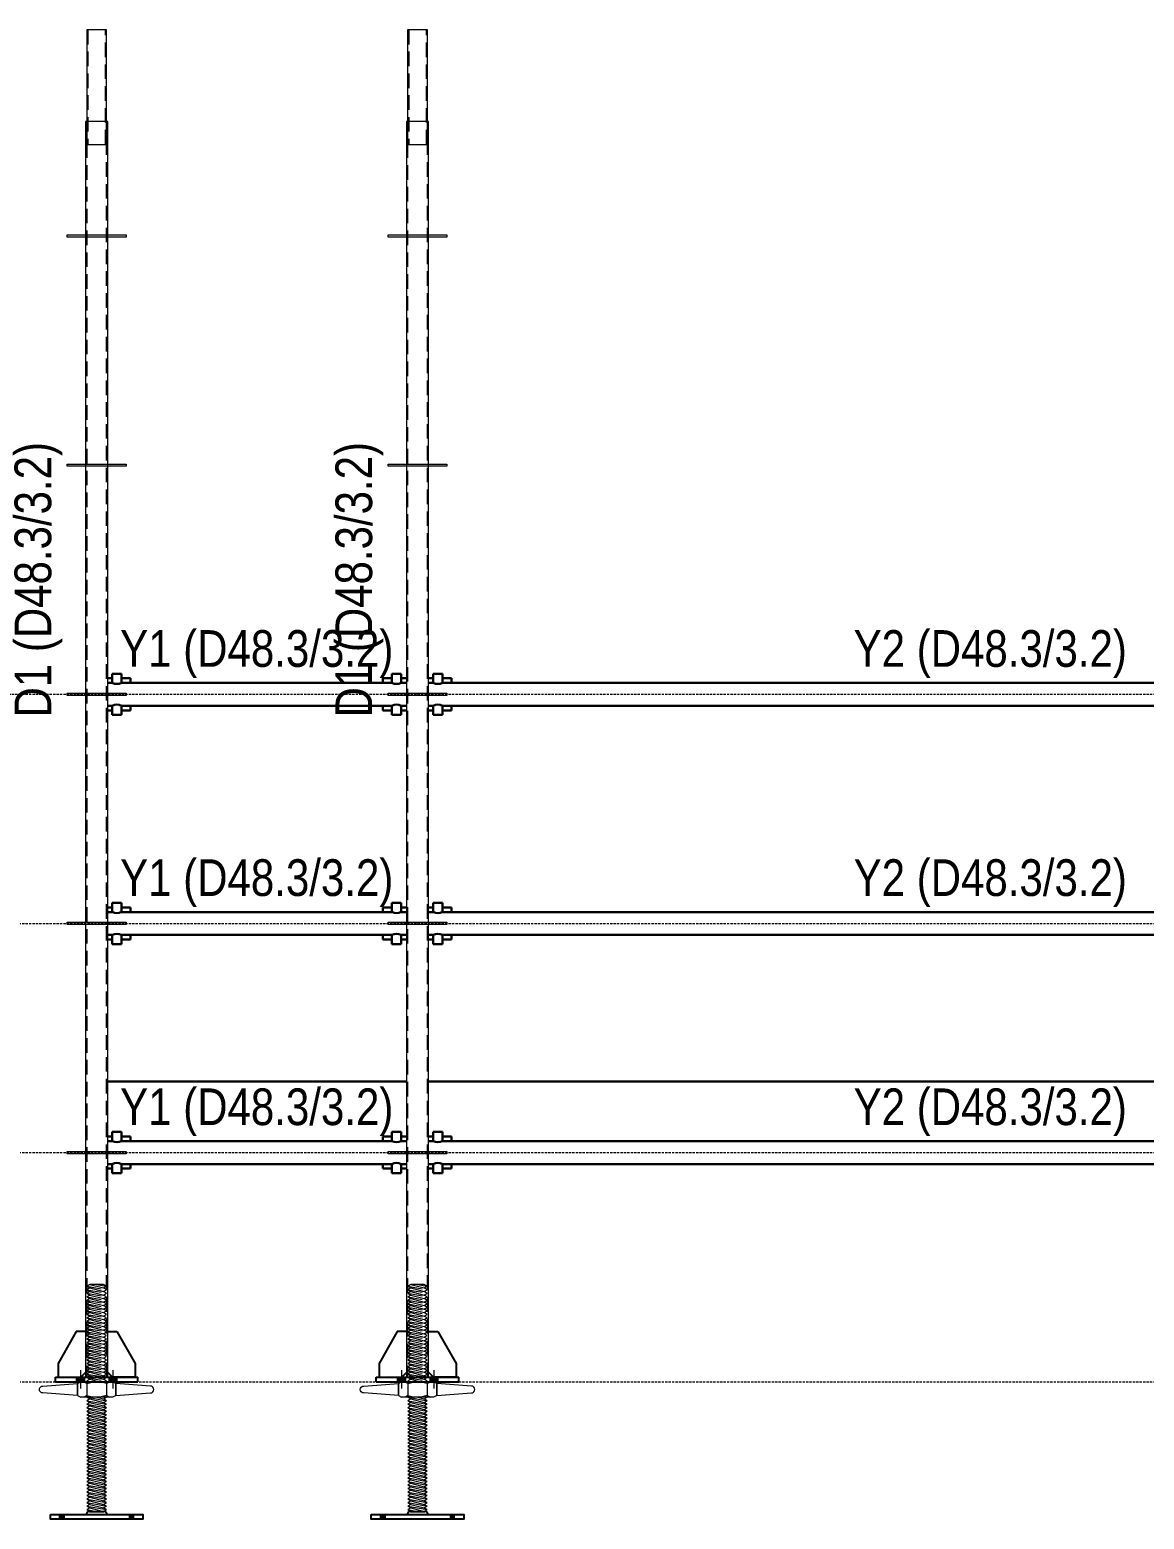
# Model space of a CAD drawing. Header units: millimetres. Extents: x 1363 to 2673, y 1173 to 1498.
# Drawn here: x 2238.6 to 2481.6, y 1172.6 to 1497.6 of the extents above; entities that cross this region are included whole.
import ezdxf
from ezdxf.enums import TextEntityAlignment as Align

# ---------------------------------------------------------------- set-up
doc = ezdxf.new("R2010")
doc.units = ezdxf.units.MM
doc.linetypes.add('DASHED', pattern=[0.75, 0.5, -0.25])
doc.linetypes.add('HIDDEN2', pattern=[4.7625, 3.175, -1.5875])
for name, color, linetype, lineweight in [('ISKELE BOLT (BEYKENT)', 5, 'Continuous', 20), ('ISKELE DETAY GIZLI (BEYKENT)', 8, 'HIDDEN2', 15), ('ISKELE DIKEY (BEYKENT)', 150, 'Continuous', 20), ('ISKELE FLANS (BEYKENT)', 160, 'Continuous', 20), ('ISKELE KOT (BEYKENT)', 253, 'DASHED', 20), ('ISKELE TABAN (BEYKENT)', 7, 'Continuous', 25), ('ISKELE YATAY (BEYKENT)', 210, 'Continuous', 30), ('TOPUK TAHTASI (BEYKENT)', 9, 'Continuous', 15), ('YAZI (BEYKENT)', 4, 'Continuous', 20)]:
    doc.layers.add(name, color=color, linetype=linetype, lineweight=lineweight)
doc.styles.add('YAZI (BEYKENT)', font='')
doc.styles.get('YAZI (BEYKENT)').set_extended_font_data('Bahnschrift Light Condensed')

msp = doc.modelspace()

# ---------------------------------------------------------------- hatches: boundary and pattern name
at = {"layer": 'ISKELE BOLT (BEYKENT)'}
h = msp.add_hatch(color=256, dxfattribs=at)
h.dxf.hatch_style = 1
h.paths.add_polyline_path([(2250.52, 1203.55), (2248.72, 1203.55), (2248.72, 1202.55), (2250.52, 1202.55)])
h = msp.add_hatch(color=256, dxfattribs=at)
h.dxf.hatch_style = 1
h.paths.add_polyline_path([(2257.59, 1203.55), (2255.79, 1203.55), (2255.79, 1202.55), (2257.59, 1202.55)])
h = msp.add_hatch(color=256, dxfattribs=at)
h.dxf.hatch_style = 1
h.paths.add_polyline_path([(2320.52, 1203.55), (2318.72, 1203.55), (2318.72, 1202.55), (2320.52, 1202.55)])
h = msp.add_hatch(color=256, dxfattribs=at)
h.dxf.hatch_style = 1
h.paths.add_polyline_path([(2327.59, 1203.55), (2325.79, 1203.55), (2325.79, 1202.55), (2327.59, 1202.55)])
h = msp.add_hatch(color=256, dxfattribs=at)
h.dxf.hatch_style = 1
h.paths.add_polyline_path([(2246.08, 1173.56), (2245.07, 1173.56), (2245.07, 1172.55), (2246.08, 1172.55)])
h = msp.add_hatch(color=256, dxfattribs=at)
h.dxf.hatch_style = 1
h.paths.add_polyline_path([(2261.24, 1173.56), (2260.23, 1173.56), (2260.23, 1172.55), (2261.24, 1172.55)])
h = msp.add_hatch(color=256, dxfattribs=at)
h.dxf.hatch_style = 1
h.paths.add_polyline_path([(2316.08, 1173.56), (2315.07, 1173.56), (2315.07, 1172.55), (2316.08, 1172.55)])
h = msp.add_hatch(color=256, dxfattribs=at)
h.dxf.hatch_style = 1
h.paths.add_polyline_path([(2331.24, 1173.56), (2330.23, 1173.56), (2330.23, 1172.55), (2331.24, 1172.55)])

# ---------------------------------------------------------------- linework, layer by layer
for p, q in [((2248.72, 1203.55), (2248.72, 1202.55)), ((2248.72, 1203.55), (2248.72, 1202.55)), ((2248.72, 1203.55), (2250.52, 1203.55)), ((2248.72, 1202.55), (2250.52, 1202.55)), ((2248.99, 1202.16), (2249.67, 1202.55)), ((2249.62, 1205.05), (2249.62, 1201.05)), ((2249.62, 1205.05), (2249.62, 1201.05)), ((2251.03, 1202.55), (2249.67, 1202.55)), ((2251.03, 1202.16), (2250.35, 1202.55)), ((2250.52, 1203.55), (2250.52, 1202.55)), ((2250.52, 1203.55), (2250.52, 1202.55)), ((2251.03, 1202.16), (2252.45, 1202.55)), ((2255.28, 1202.55), (2251.03, 1202.55)), ((2255.28, 1202.16), (2253.86, 1202.55)), ((2255.28, 1202.16), (2255.96, 1202.55)), ((2256.64, 1202.55), (2255.28, 1202.55)), ((2255.79, 1203.55), (2255.79, 1202.55)), ((2255.79, 1203.55), (2255.79, 1202.55)), ((2255.79, 1203.55), (2257.59, 1203.55)), ((2255.79, 1202.55), (2257.59, 1202.55)), ((2257.32, 1202.16), (2256.64, 1202.55)), ((2256.69, 1205.05), (2256.69, 1201.05)), ((2257.59, 1203.55), (2257.59, 1202.55)), ((2257.59, 1203.55), (2257.59, 1202.55)), ((2318.72, 1203.55), (2318.72, 1202.55)), ((2318.72, 1203.55), (2318.72, 1202.55)), ((2318.72, 1203.55), (2320.52, 1203.55)), ((2318.72, 1202.55), (2320.52, 1202.55)), ((2318.99, 1202.16), (2319.67, 1202.55)), ((2319.62, 1205.05), (2319.62, 1201.05)), ((2319.62, 1205.05), (2319.62, 1201.05)), ((2321.03, 1202.55), (2319.67, 1202.55)), ((2321.03, 1202.16), (2320.35, 1202.55)), ((2320.52, 1203.55), (2320.52, 1202.55)), ((2320.52, 1203.55), (2320.52, 1202.55)), ((2321.03, 1202.16), (2322.45, 1202.55)), ((2325.28, 1202.55), (2321.03, 1202.55)), ((2325.28, 1202.16), (2323.86, 1202.55)), ((2325.28, 1202.16), (2325.96, 1202.55)), ((2326.64, 1202.55), (2325.28, 1202.55)), ((2325.79, 1203.55), (2325.79, 1202.55)), ((2325.79, 1203.55), (2325.79, 1202.55)), ((2325.79, 1203.55), (2327.59, 1203.55)), ((2325.79, 1202.55), (2327.59, 1202.55)), ((2327.32, 1202.16), (2326.64, 1202.55)), ((2326.69, 1205.05), (2326.69, 1201.05)), ((2327.59, 1203.55), (2327.59, 1202.55)), ((2327.59, 1203.55), (2327.59, 1202.55)), ((2248.99, 1199.55), (2248.99, 1202.16)), ((2248.99, 1199.55), (2249.67, 1199.16)), ((2251.03, 1199.55), (2250.35, 1199.16)), ((2251.03, 1202.16), (2251.03, 1199.55)), ((2251.03, 1199.55), (2252.45, 1199.16)), ((2255.28, 1199.55), (2253.86, 1199.16)), ((2255.28, 1202.16), (2255.28, 1199.55)), ((2255.28, 1199.55), (2255.96, 1199.16)), ((2257.32, 1199.55), (2256.64, 1199.16)), ((2257.32, 1199.55), (2257.32, 1202.16)), ((2318.99, 1199.55), (2318.99, 1202.16)), ((2318.99, 1199.55), (2319.67, 1199.16)), ((2321.03, 1199.55), (2320.35, 1199.16)), ((2321.03, 1202.16), (2321.03, 1199.55)), ((2321.03, 1199.55), (2322.45, 1199.16)), ((2325.28, 1199.55), (2323.86, 1199.16)), ((2325.28, 1202.16), (2325.28, 1199.55)), ((2325.28, 1199.55), (2325.96, 1199.16)), ((2327.32, 1199.55), (2326.64, 1199.16)), ((2327.32, 1199.55), (2327.32, 1202.16)), ((2256.64, 1199.16), (2249.67, 1199.16)), ((2251.03, 1198.41), (2255.28, 1197.64)), ((2251.03, 1197.64), (2255.28, 1196.88)), ((2251.03, 1196.88), (2255.28, 1196.11)), ((2251.03, 1196.11), (2255.28, 1195.34)), ((2251.13, 1199.16), (2255.28, 1198.41)), ((2251.69, 1198.79), (2254.61, 1198.03)), ((2251.69, 1198.03), (2254.61, 1197.26)), ((2251.69, 1197.26), (2254.61, 1196.49)), ((2251.69, 1196.49), (2254.61, 1195.73)), ((2253.22, 1199.16), (2254.61, 1198.79)), ((2326.64, 1199.16), (2319.67, 1199.16)), ((2321.03, 1198.41), (2325.28, 1197.64)), ((2321.03, 1197.64), (2325.28, 1196.88)), ((2321.03, 1196.88), (2325.28, 1196.11)), ((2321.03, 1196.11), (2325.28, 1195.34)), ((2321.13, 1199.16), (2325.28, 1198.41)), ((2321.69, 1198.79), (2324.61, 1198.03)), ((2321.69, 1198.03), (2324.61, 1197.26)), ((2321.69, 1197.26), (2324.61, 1196.49)), ((2321.69, 1196.49), (2324.61, 1195.73)), ((2323.22, 1199.16), (2324.61, 1198.79)), ((2251.03, 1195.34), (2255.28, 1194.58)), ((2251.03, 1194.58), (2255.28, 1193.81)), ((2251.03, 1193.81), (2255.28, 1193.04)), ((2251.03, 1193.04), (2255.28, 1192.28)), ((2251.69, 1195.73), (2254.61, 1194.96)), ((2251.69, 1194.96), (2254.61, 1194.19)), ((2251.69, 1194.19), (2254.61, 1193.43)), ((2251.69, 1193.43), (2254.61, 1192.66)), ((2321.03, 1195.34), (2325.28, 1194.58)), ((2321.03, 1194.58), (2325.28, 1193.81)), ((2321.03, 1193.81), (2325.28, 1193.04)), ((2321.03, 1193.04), (2325.28, 1192.28)), ((2321.69, 1195.73), (2324.61, 1194.96)), ((2321.69, 1194.96), (2324.61, 1194.19)), ((2321.69, 1194.19), (2324.61, 1193.43)), ((2321.69, 1193.43), (2324.61, 1192.66)), ((2251.03, 1192.28), (2255.28, 1191.51)), ((2251.03, 1191.51), (2255.28, 1190.74)), ((2251.03, 1190.74), (2255.28, 1189.98)), ((2251.03, 1189.98), (2255.28, 1189.21)), ((2251.69, 1192.66), (2254.61, 1191.89)), ((2251.69, 1191.89), (2254.61, 1191.13)), ((2251.69, 1191.13), (2254.61, 1190.36)), ((2251.69, 1190.36), (2254.61, 1189.59)), ((2251.69, 1189.59), (2254.61, 1188.83)), ((2321.03, 1192.28), (2325.28, 1191.51)), ((2321.03, 1191.51), (2325.28, 1190.74)), ((2321.03, 1190.74), (2325.28, 1189.98)), ((2321.03, 1189.98), (2325.28, 1189.21)), ((2321.69, 1192.66), (2324.61, 1191.89)), ((2321.69, 1191.89), (2324.61, 1191.13)), ((2321.69, 1191.13), (2324.61, 1190.36)), ((2321.69, 1190.36), (2324.61, 1189.59)), ((2321.69, 1189.59), (2324.61, 1188.83)), ((2251.03, 1189.21), (2255.28, 1188.44)), ((2251.03, 1188.44), (2255.28, 1187.68)), ((2251.03, 1187.68), (2255.28, 1186.91)), ((2251.03, 1186.91), (2255.28, 1186.15)), ((2251.69, 1188.83), (2254.61, 1188.06)), ((2251.69, 1188.06), (2254.61, 1187.3)), ((2251.69, 1187.3), (2254.61, 1186.53)), ((2251.69, 1186.53), (2254.61, 1185.76)), ((2321.03, 1189.21), (2325.28, 1188.44)), ((2321.03, 1188.44), (2325.28, 1187.68)), ((2321.03, 1187.68), (2325.28, 1186.91)), ((2321.03, 1186.91), (2325.28, 1186.15)), ((2321.69, 1188.83), (2324.61, 1188.06)), ((2321.69, 1188.06), (2324.61, 1187.3)), ((2321.69, 1187.3), (2324.61, 1186.53)), ((2321.69, 1186.53), (2324.61, 1185.76)), ((2251.03, 1186.15), (2255.28, 1185.38)), ((2251.03, 1185.38), (2255.28, 1184.61)), ((2251.03, 1184.61), (2255.28, 1183.85)), ((2251.03, 1183.85), (2255.28, 1183.08)), ((2251.03, 1183.08), (2255.28, 1182.31)), ((2251.69, 1185.76), (2254.61, 1185)), ((2251.69, 1185), (2254.61, 1184.23)), ((2251.69, 1184.23), (2254.61, 1183.46)), ((2251.69, 1183.46), (2254.61, 1182.7)), ((2321.03, 1186.15), (2325.28, 1185.38)), ((2321.03, 1185.38), (2325.28, 1184.61)), ((2321.03, 1184.61), (2325.28, 1183.85)), ((2321.03, 1183.85), (2325.28, 1183.08)), ((2321.03, 1183.08), (2325.28, 1182.31)), ((2321.69, 1185.76), (2324.61, 1185)), ((2321.69, 1185), (2324.61, 1184.23)), ((2321.69, 1184.23), (2324.61, 1183.46)), ((2321.69, 1183.46), (2324.61, 1182.7)), ((2251.03, 1182.31), (2255.28, 1181.55)), ((2251.03, 1181.55), (2255.28, 1180.78)), ((2251.03, 1180.78), (2255.28, 1180.01)), ((2251.03, 1180.01), (2255.28, 1179.25)), ((2251.69, 1182.7), (2254.61, 1181.93)), ((2251.69, 1181.93), (2254.61, 1181.16)), ((2251.69, 1181.16), (2254.61, 1180.4)), ((2251.69, 1180.4), (2254.61, 1179.63)), ((2321.03, 1182.31), (2325.28, 1181.55)), ((2321.03, 1181.55), (2325.28, 1180.78)), ((2321.03, 1180.78), (2325.28, 1180.01)), ((2321.03, 1180.01), (2325.28, 1179.25)), ((2321.69, 1182.7), (2324.61, 1181.93)), ((2321.69, 1181.93), (2324.61, 1181.16)), ((2321.69, 1181.16), (2324.61, 1180.4)), ((2321.69, 1180.4), (2324.61, 1179.63)), ((2251.03, 1179.25), (2255.28, 1178.48)), ((2251.03, 1178.48), (2255.28, 1177.71)), ((2251.03, 1177.71), (2255.28, 1176.95)), ((2251.03, 1176.95), (2255.28, 1176.18)), ((2251.69, 1179.63), (2254.61, 1178.86)), ((2251.69, 1178.86), (2254.61, 1178.1)), ((2251.69, 1178.1), (2254.61, 1177.33)), ((2251.69, 1177.33), (2254.61, 1176.56)), ((2251.69, 1176.56), (2254.61, 1175.8)), ((2321.03, 1179.25), (2325.28, 1178.48)), ((2321.03, 1178.48), (2325.28, 1177.71)), ((2321.03, 1177.71), (2325.28, 1176.95)), ((2321.03, 1176.95), (2325.28, 1176.18)), ((2321.69, 1179.63), (2324.61, 1178.86)), ((2321.69, 1178.86), (2324.61, 1178.1)), ((2321.69, 1178.1), (2324.61, 1177.33)), ((2321.69, 1177.33), (2324.61, 1176.56)), ((2321.69, 1176.56), (2324.61, 1175.8)), ((2251.03, 1176.18), (2255.28, 1175.42)), ((2251.03, 1175.42), (2255.28, 1174.65)), ((2251.03, 1174.65), (2253.12, 1174.27)), ((2251.69, 1175.8), (2254.61, 1175.03)), ((2251.69, 1175.03), (2254.59, 1174.27)), ((2321.03, 1176.18), (2325.28, 1175.42)), ((2321.03, 1175.42), (2325.28, 1174.65)), ((2321.03, 1174.65), (2323.12, 1174.27)), ((2321.69, 1175.8), (2324.61, 1175.03)), ((2321.69, 1175.03), (2324.59, 1174.27))]:
    msp.add_line(p, q, dxfattribs=at)
for points in [[(2248.99, 1202.16), (2248.99, 1199.55), (2241.41, 1200.1, -1), (2241.41, 1201.61)], [(2257.32, 1202.16), (2257.32, 1199.55), (2264.89, 1200.1, 1), (2264.89, 1201.61)], [(2318.99, 1202.16), (2318.99, 1199.55), (2311.41, 1200.1, -1), (2311.41, 1201.61)], [(2327.32, 1202.16), (2327.32, 1199.55), (2334.89, 1200.1, 1), (2334.89, 1201.61)]]:
    msp.add_lwpolyline(points, format="xyb", close=True, dxfattribs=at)
for points in [[(2251.69, 1198.79), (2251.03, 1198.41), (2251.69, 1198.03)], [(2251.69, 1198.03), (2251.03, 1197.64), (2251.69, 1197.26)], [(2251.69, 1197.26), (2251.03, 1196.88), (2251.69, 1196.49)], [(2251.69, 1196.49), (2251.03, 1196.11), (2251.69, 1195.73)], [(2251.06, 1199.16), (2251.69, 1198.79)], [(2254.61, 1198.79), (2255.25, 1199.16)], [(2254.61, 1198.03), (2255.28, 1198.41), (2254.61, 1198.79)], [(2254.61, 1197.26), (2255.28, 1197.64), (2254.61, 1198.03)], [(2254.61, 1196.49), (2255.28, 1196.88), (2254.61, 1197.26)], [(2254.61, 1195.73), (2255.28, 1196.11), (2254.61, 1196.49)], [(2321.69, 1198.79), (2321.03, 1198.41), (2321.69, 1198.03)], [(2321.69, 1198.03), (2321.03, 1197.64), (2321.69, 1197.26)], [(2321.69, 1197.26), (2321.03, 1196.88), (2321.69, 1196.49)], [(2321.69, 1196.49), (2321.03, 1196.11), (2321.69, 1195.73)], [(2321.06, 1199.16), (2321.69, 1198.79)], [(2324.61, 1198.79), (2325.24, 1199.16)], [(2324.61, 1198.03), (2325.28, 1198.41), (2324.61, 1198.79)], [(2324.61, 1197.26), (2325.28, 1197.64), (2324.61, 1198.03)], [(2324.61, 1196.49), (2325.28, 1196.88), (2324.61, 1197.26)], [(2324.61, 1195.73), (2325.28, 1196.11), (2324.61, 1196.49)], [(2251.69, 1195.73), (2251.03, 1195.34), (2251.69, 1194.96)], [(2251.69, 1194.96), (2251.03, 1194.58), (2251.69, 1194.19)], [(2251.69, 1194.19), (2251.03, 1193.81), (2251.69, 1193.43)], [(2251.69, 1193.43), (2251.03, 1193.04), (2251.69, 1192.66)], [(2254.61, 1194.96), (2255.28, 1195.34), (2254.61, 1195.73)], [(2254.61, 1194.19), (2255.28, 1194.58), (2254.61, 1194.96)], [(2254.61, 1193.43), (2255.28, 1193.81), (2254.61, 1194.19)], [(2254.61, 1192.66), (2255.28, 1193.04), (2254.61, 1193.43)], [(2321.69, 1195.73), (2321.03, 1195.34), (2321.69, 1194.96)], [(2321.69, 1194.96), (2321.03, 1194.58), (2321.69, 1194.19)], [(2321.69, 1194.19), (2321.03, 1193.81), (2321.69, 1193.43)], [(2321.69, 1193.43), (2321.03, 1193.04), (2321.69, 1192.66)], [(2324.61, 1194.96), (2325.28, 1195.34), (2324.61, 1195.73)], [(2324.61, 1194.19), (2325.28, 1194.58), (2324.61, 1194.96)], [(2324.61, 1193.43), (2325.28, 1193.81), (2324.61, 1194.19)], [(2324.61, 1192.66), (2325.28, 1193.04), (2324.61, 1193.43)], [(2251.69, 1192.66), (2251.03, 1192.28), (2251.69, 1191.89)], [(2251.69, 1191.89), (2251.03, 1191.51), (2251.69, 1191.13)], [(2251.69, 1191.13), (2251.03, 1190.74), (2251.69, 1190.36)], [(2251.69, 1190.36), (2251.03, 1189.98), (2251.69, 1189.59)], [(2251.69, 1189.59), (2251.03, 1189.21), (2251.69, 1188.83)], [(2254.61, 1191.89), (2255.28, 1192.28), (2254.61, 1192.66)], [(2254.61, 1191.13), (2255.28, 1191.51), (2254.61, 1191.89)], [(2254.61, 1190.36), (2255.28, 1190.74), (2254.61, 1191.13)], [(2254.61, 1189.59), (2255.28, 1189.98), (2254.61, 1190.36)], [(2254.61, 1188.83), (2255.28, 1189.21), (2254.61, 1189.59)], [(2321.69, 1192.66), (2321.03, 1192.28), (2321.69, 1191.89)], [(2321.69, 1191.89), (2321.03, 1191.51), (2321.69, 1191.13)], [(2321.69, 1191.13), (2321.03, 1190.74), (2321.69, 1190.36)], [(2321.69, 1190.36), (2321.03, 1189.98), (2321.69, 1189.59)], [(2321.69, 1189.59), (2321.03, 1189.21), (2321.69, 1188.83)], [(2324.61, 1191.89), (2325.28, 1192.28), (2324.61, 1192.66)], [(2324.61, 1191.13), (2325.28, 1191.51), (2324.61, 1191.89)], [(2324.61, 1190.36), (2325.28, 1190.74), (2324.61, 1191.13)], [(2324.61, 1189.59), (2325.28, 1189.98), (2324.61, 1190.36)], [(2324.61, 1188.83), (2325.28, 1189.21), (2324.61, 1189.59)], [(2251.69, 1188.83), (2251.03, 1188.44), (2251.69, 1188.06)], [(2251.69, 1188.06), (2251.03, 1187.68), (2251.69, 1187.3)], [(2251.69, 1187.3), (2251.03, 1186.91), (2251.69, 1186.53)], [(2251.69, 1186.53), (2251.03, 1186.15), (2251.69, 1185.76)], [(2254.61, 1188.06), (2255.28, 1188.44), (2254.61, 1188.83)], [(2254.61, 1187.3), (2255.28, 1187.68), (2254.61, 1188.06)], [(2254.61, 1186.53), (2255.28, 1186.91), (2254.61, 1187.3)], [(2254.61, 1185.76), (2255.28, 1186.15), (2254.61, 1186.53)], [(2321.69, 1188.83), (2321.03, 1188.44), (2321.69, 1188.06)], [(2321.69, 1188.06), (2321.03, 1187.68), (2321.69, 1187.3)], [(2321.69, 1187.3), (2321.03, 1186.91), (2321.69, 1186.53)], [(2321.69, 1186.53), (2321.03, 1186.15), (2321.69, 1185.76)], [(2324.61, 1188.06), (2325.28, 1188.44), (2324.61, 1188.83)], [(2324.61, 1187.3), (2325.28, 1187.68), (2324.61, 1188.06)], [(2324.61, 1186.53), (2325.28, 1186.91), (2324.61, 1187.3)], [(2324.61, 1185.76), (2325.28, 1186.15), (2324.61, 1186.53)], [(2251.69, 1185.76), (2251.03, 1185.38), (2251.69, 1185)], [(2251.69, 1185), (2251.03, 1184.61), (2251.69, 1184.23)], [(2251.69, 1184.23), (2251.03, 1183.85), (2251.69, 1183.46)], [(2251.69, 1183.46), (2251.03, 1183.08), (2251.69, 1182.7)], [(2254.61, 1185), (2255.28, 1185.38), (2254.61, 1185.76)], [(2254.61, 1184.23), (2255.28, 1184.61), (2254.61, 1185)], [(2254.61, 1183.46), (2255.28, 1183.85), (2254.61, 1184.23)], [(2254.61, 1182.7), (2255.28, 1183.08), (2254.61, 1183.46)], [(2321.69, 1185.76), (2321.03, 1185.38), (2321.69, 1185)], [(2321.69, 1185), (2321.03, 1184.61), (2321.69, 1184.23)], [(2321.69, 1184.23), (2321.03, 1183.85), (2321.69, 1183.46)], [(2321.69, 1183.46), (2321.03, 1183.08), (2321.69, 1182.7)], [(2324.61, 1185), (2325.28, 1185.38), (2324.61, 1185.76)], [(2324.61, 1184.23), (2325.28, 1184.61), (2324.61, 1185)], [(2324.61, 1183.46), (2325.28, 1183.85), (2324.61, 1184.23)], [(2324.61, 1182.7), (2325.28, 1183.08), (2324.61, 1183.46)], [(2251.69, 1182.7), (2251.03, 1182.31), (2251.69, 1181.93)], [(2251.69, 1181.93), (2251.03, 1181.55), (2251.69, 1181.16)], [(2251.69, 1181.16), (2251.03, 1180.78), (2251.69, 1180.4)], [(2251.69, 1180.4), (2251.03, 1180.01), (2251.69, 1179.63)], [(2254.61, 1181.93), (2255.28, 1182.31), (2254.61, 1182.7)], [(2254.61, 1181.16), (2255.28, 1181.55), (2254.61, 1181.93)], [(2254.61, 1180.4), (2255.28, 1180.78), (2254.61, 1181.16)], [(2254.61, 1179.63), (2255.28, 1180.01), (2254.61, 1180.4)], [(2321.69, 1182.7), (2321.03, 1182.31), (2321.69, 1181.93)], [(2321.69, 1181.93), (2321.03, 1181.55), (2321.69, 1181.16)], [(2321.69, 1181.16), (2321.03, 1180.78), (2321.69, 1180.4)], [(2321.69, 1180.4), (2321.03, 1180.01), (2321.69, 1179.63)], [(2324.61, 1181.93), (2325.28, 1182.31), (2324.61, 1182.7)], [(2324.61, 1181.16), (2325.28, 1181.55), (2324.61, 1181.93)], [(2324.61, 1180.4), (2325.28, 1180.78), (2324.61, 1181.16)], [(2324.61, 1179.63), (2325.28, 1180.01), (2324.61, 1180.4)], [(2251.69, 1179.63), (2251.03, 1179.25), (2251.69, 1178.86)], [(2251.69, 1178.86), (2251.03, 1178.48), (2251.69, 1178.1)], [(2251.69, 1178.1), (2251.03, 1177.71), (2251.69, 1177.33)], [(2251.69, 1177.33), (2251.03, 1176.95), (2251.69, 1176.56)], [(2251.69, 1176.56), (2251.03, 1176.18), (2251.69, 1175.8)], [(2254.61, 1178.86), (2255.28, 1179.25), (2254.61, 1179.63)], [(2254.61, 1178.1), (2255.28, 1178.48), (2254.61, 1178.86)], [(2254.61, 1177.33), (2255.28, 1177.71), (2254.61, 1178.1)], [(2254.61, 1176.56), (2255.28, 1176.95), (2254.61, 1177.33)], [(2254.61, 1175.8), (2255.28, 1176.18), (2254.61, 1176.56)], [(2321.69, 1179.63), (2321.03, 1179.25), (2321.69, 1178.86)], [(2321.69, 1178.86), (2321.03, 1178.48), (2321.69, 1178.1)], [(2321.69, 1178.1), (2321.03, 1177.71), (2321.69, 1177.33)], [(2321.69, 1177.33), (2321.03, 1176.95), (2321.69, 1176.56)], [(2321.69, 1176.56), (2321.03, 1176.18), (2321.69, 1175.8)], [(2324.61, 1178.86), (2325.28, 1179.25), (2324.61, 1179.63)], [(2324.61, 1178.1), (2325.28, 1178.48), (2324.61, 1178.86)], [(2324.61, 1177.33), (2325.28, 1177.71), (2324.61, 1178.1)], [(2324.61, 1176.56), (2325.28, 1176.95), (2324.61, 1177.33)], [(2324.61, 1175.8), (2325.28, 1176.18), (2324.61, 1176.56)], [(2245.07, 1173.56), (2246.08, 1173.56), (2246.08, 1172.55), (2245.07, 1172.55), (2245.07, 1173.56)], [(2251.69, 1175.8), (2251.03, 1175.42), (2251.69, 1175.03)], [(2251.69, 1175.03), (2251.03, 1174.65), (2251.68, 1174.27)], [(2254.61, 1175.03), (2255.28, 1175.42), (2254.61, 1175.8)], [(2254.63, 1174.27), (2255.28, 1174.65), (2254.61, 1175.03)], [(2261.24, 1173.56), (2260.23, 1173.56), (2260.23, 1172.55), (2261.24, 1172.55), (2261.24, 1173.56)], [(2315.07, 1173.56), (2316.08, 1173.56), (2316.08, 1172.55), (2315.07, 1172.55), (2315.07, 1173.56)], [(2321.69, 1175.8), (2321.03, 1175.42), (2321.69, 1175.03)], [(2321.69, 1175.03), (2321.03, 1174.65), (2321.68, 1174.27)], [(2324.61, 1175.03), (2325.28, 1175.42), (2324.61, 1175.8)], [(2324.62, 1174.27), (2325.28, 1174.65), (2324.61, 1175.03)], [(2331.24, 1173.56), (2330.23, 1173.56), (2330.23, 1172.55), (2331.24, 1172.55), (2331.24, 1173.56)]]:
    msp.add_lwpolyline(points, dxfattribs=at)
at = {"layer": 'ISKELE DETAY GIZLI (BEYKENT)'}
for p, q in [((2251.03, 1223.39), (2255.28, 1222.62)), ((2251.03, 1222.62), (2255.28, 1221.86)), ((2251.69, 1223.77), (2254.61, 1223.01)), ((2251.69, 1223.01), (2254.61, 1222.24)), ((2251.69, 1222.24), (2254.61, 1221.47)), ((2253.15, 1223.77), (2255.28, 1223.39)), ((2321.03, 1223.39), (2325.28, 1222.62)), ((2321.03, 1222.62), (2325.28, 1221.86)), ((2321.69, 1223.77), (2324.61, 1223.01)), ((2321.69, 1223.01), (2324.61, 1222.24)), ((2321.69, 1222.24), (2324.61, 1221.47)), ((2323.15, 1223.77), (2325.28, 1223.39)), ((2251.03, 1221.86), (2255.28, 1221.09)), ((2251.03, 1221.09), (2255.28, 1220.32)), ((2251.03, 1220.32), (2255.28, 1219.56)), ((2251.03, 1219.56), (2255.28, 1218.79)), ((2251.03, 1218.79), (2255.28, 1218.02)), ((2251.69, 1221.47), (2254.61, 1220.71)), ((2251.69, 1220.71), (2254.61, 1219.94)), ((2251.69, 1219.94), (2254.61, 1219.17)), ((2251.69, 1219.17), (2254.61, 1218.41)), ((2321.03, 1221.86), (2325.28, 1221.09)), ((2321.03, 1221.09), (2325.28, 1220.32)), ((2321.03, 1220.32), (2325.28, 1219.56)), ((2321.03, 1219.56), (2325.28, 1218.79)), ((2321.03, 1218.79), (2325.28, 1218.02)), ((2321.69, 1221.47), (2324.61, 1220.71)), ((2321.69, 1220.71), (2324.61, 1219.94)), ((2321.69, 1219.94), (2324.61, 1219.17)), ((2321.69, 1219.17), (2324.61, 1218.41)), ((2251.03, 1218.02), (2255.28, 1217.26)), ((2251.03, 1217.26), (2255.28, 1216.49)), ((2251.03, 1216.49), (2255.28, 1215.73)), ((2251.03, 1215.73), (2255.28, 1214.96)), ((2251.69, 1218.41), (2254.61, 1217.64)), ((2251.69, 1217.64), (2254.61, 1216.87)), ((2251.69, 1216.87), (2254.61, 1216.11)), ((2251.69, 1216.11), (2254.61, 1215.34)), ((2321.03, 1218.02), (2325.28, 1217.26)), ((2321.03, 1217.26), (2325.28, 1216.49)), ((2321.03, 1216.49), (2325.28, 1215.73)), ((2321.03, 1215.73), (2325.28, 1214.96)), ((2321.69, 1218.41), (2324.61, 1217.64)), ((2321.69, 1217.64), (2324.61, 1216.87)), ((2321.69, 1216.87), (2324.61, 1216.11)), ((2321.69, 1216.11), (2324.61, 1215.34)), ((2251.03, 1214.96), (2255.28, 1214.19)), ((2251.03, 1214.19), (2255.28, 1213.43)), ((2251.03, 1213.43), (2255.28, 1212.66)), ((2251.03, 1212.66), (2255.28, 1211.89)), ((2251.69, 1215.34), (2254.61, 1214.58)), ((2251.69, 1214.58), (2254.61, 1213.81)), ((2251.69, 1213.81), (2254.61, 1213.04)), ((2251.69, 1213.04), (2254.61, 1212.28)), ((2251.69, 1212.28), (2254.61, 1211.51)), ((2321.03, 1214.96), (2325.28, 1214.19)), ((2321.03, 1214.19), (2325.28, 1213.43)), ((2321.03, 1213.43), (2325.28, 1212.66)), ((2321.03, 1212.66), (2325.28, 1211.89)), ((2321.69, 1215.34), (2324.61, 1214.58)), ((2321.69, 1214.58), (2324.61, 1213.81)), ((2321.69, 1213.81), (2324.61, 1213.04)), ((2321.69, 1213.04), (2324.61, 1212.28)), ((2321.69, 1212.28), (2324.61, 1211.51)), ((2251.03, 1211.89), (2255.28, 1211.13)), ((2251.03, 1211.13), (2255.28, 1210.36)), ((2251.03, 1210.36), (2255.28, 1209.59)), ((2251.03, 1209.59), (2255.28, 1208.83)), ((2251.69, 1211.51), (2254.61, 1210.74)), ((2251.69, 1210.74), (2254.61, 1209.98)), ((2251.69, 1209.98), (2254.61, 1209.21)), ((2251.69, 1209.21), (2254.61, 1208.44)), ((2321.03, 1211.89), (2325.28, 1211.13)), ((2321.03, 1211.13), (2325.28, 1210.36)), ((2321.03, 1210.36), (2325.28, 1209.59)), ((2321.03, 1209.59), (2325.28, 1208.83)), ((2321.69, 1211.51), (2324.61, 1210.74)), ((2321.69, 1210.74), (2324.61, 1209.98)), ((2321.69, 1209.98), (2324.61, 1209.21)), ((2321.69, 1209.21), (2324.61, 1208.44)), ((2251.03, 1208.83), (2255.28, 1208.06)), ((2251.03, 1208.06), (2255.28, 1207.29)), ((2251.03, 1207.29), (2255.28, 1206.53)), ((2251.03, 1206.53), (2255.28, 1205.76)), ((2251.03, 1205.76), (2255.28, 1204.99)), ((2251.69, 1208.44), (2254.61, 1207.68)), ((2251.69, 1207.68), (2254.61, 1206.91)), ((2251.69, 1206.91), (2254.61, 1206.14)), ((2251.69, 1206.14), (2254.61, 1205.38)), ((2321.03, 1208.83), (2325.28, 1208.06)), ((2321.03, 1208.06), (2325.28, 1207.29)), ((2321.03, 1207.29), (2325.28, 1206.53)), ((2321.03, 1206.53), (2325.28, 1205.76)), ((2321.03, 1205.76), (2325.28, 1204.99)), ((2321.69, 1208.44), (2324.61, 1207.68)), ((2321.69, 1207.68), (2324.61, 1206.91)), ((2321.69, 1206.91), (2324.61, 1206.14)), ((2321.69, 1206.14), (2324.61, 1205.38)), ((2251.03, 1204.99), (2255.28, 1204.23)), ((2251.03, 1204.23), (2255.28, 1203.46)), ((2251.03, 1203.46), (2255.28, 1202.7)), ((2251.03, 1202.7), (2251.81, 1202.55)), ((2251.69, 1205.38), (2254.61, 1204.61)), ((2251.69, 1204.61), (2254.61, 1203.85)), ((2251.69, 1203.85), (2254.61, 1203.08)), ((2251.69, 1203.08), (2253.69, 1202.55)), ((2321.03, 1204.99), (2325.28, 1204.23)), ((2321.03, 1204.23), (2325.28, 1203.46)), ((2321.03, 1203.46), (2325.28, 1202.7)), ((2321.03, 1202.7), (2321.81, 1202.55)), ((2321.69, 1205.38), (2324.61, 1204.61)), ((2321.69, 1204.61), (2324.61, 1203.85)), ((2321.69, 1203.85), (2324.61, 1203.08)), ((2321.69, 1203.08), (2323.69, 1202.55))]:
    msp.add_line(p, q, dxfattribs=at)
for points in [[(2251.24, 1472.55), (2255.07, 1472.55), (2255.07, 1497.55), (2251.24, 1497.55)], [(2321.24, 1472.55), (2325.07, 1472.55), (2325.07, 1497.55), (2321.24, 1497.55)], [(2250.99, 1203.55), (2255.32, 1203.55), (2255.32, 1477.55), (2250.99, 1477.55)], [(2320.99, 1203.55), (2325.32, 1203.55), (2325.32, 1477.55), (2320.99, 1477.55)]]:
    msp.add_lwpolyline(points, close=True, dxfattribs=at)
for points in [[(2251.69, 1223.77), (2251.03, 1223.39), (2251.69, 1223.01)], [(2251.69, 1223.01), (2251.03, 1222.62), (2251.69, 1222.24)], [(2251.69, 1222.24), (2251.03, 1221.86), (2251.69, 1221.47)], [(2254.61, 1223.01), (2255.28, 1223.39), (2254.61, 1223.77), (2251.69, 1223.77)], [(2254.61, 1222.24), (2255.28, 1222.62), (2254.61, 1223.01)], [(2254.61, 1221.47), (2255.28, 1221.86), (2254.61, 1222.24)], [(2321.69, 1223.77), (2321.03, 1223.39), (2321.69, 1223.01)], [(2321.69, 1223.01), (2321.03, 1222.62), (2321.69, 1222.24)], [(2321.69, 1222.24), (2321.03, 1221.86), (2321.69, 1221.47)], [(2324.61, 1223.01), (2325.28, 1223.39), (2324.61, 1223.77), (2321.69, 1223.77)], [(2324.61, 1222.24), (2325.28, 1222.62), (2324.61, 1223.01)], [(2324.61, 1221.47), (2325.28, 1221.86), (2324.61, 1222.24)], [(2251.69, 1221.47), (2251.03, 1221.09), (2251.69, 1220.71)], [(2251.69, 1220.71), (2251.03, 1220.32), (2251.69, 1219.94)], [(2251.69, 1219.94), (2251.03, 1219.56), (2251.69, 1219.17)], [(2251.69, 1219.17), (2251.03, 1218.79), (2251.69, 1218.41)], [(2254.61, 1220.71), (2255.28, 1221.09), (2254.61, 1221.47)], [(2254.61, 1219.94), (2255.28, 1220.32), (2254.61, 1220.71)], [(2254.61, 1219.17), (2255.28, 1219.56), (2254.61, 1219.94)], [(2254.61, 1218.41), (2255.28, 1218.79), (2254.61, 1219.17)], [(2321.69, 1221.47), (2321.03, 1221.09), (2321.69, 1220.71)], [(2321.69, 1220.71), (2321.03, 1220.32), (2321.69, 1219.94)], [(2321.69, 1219.94), (2321.03, 1219.56), (2321.69, 1219.17)], [(2321.69, 1219.17), (2321.03, 1218.79), (2321.69, 1218.41)], [(2324.61, 1220.71), (2325.28, 1221.09), (2324.61, 1221.47)], [(2324.61, 1219.94), (2325.28, 1220.32), (2324.61, 1220.71)], [(2324.61, 1219.17), (2325.28, 1219.56), (2324.61, 1219.94)], [(2324.61, 1218.41), (2325.28, 1218.79), (2324.61, 1219.17)], [(2251.69, 1218.41), (2251.03, 1218.02), (2251.69, 1217.64)], [(2251.69, 1217.64), (2251.03, 1217.26), (2251.69, 1216.87)], [(2251.69, 1216.87), (2251.03, 1216.49), (2251.69, 1216.11)], [(2251.69, 1216.11), (2251.03, 1215.73), (2251.69, 1215.34)], [(2254.61, 1217.64), (2255.28, 1218.02), (2254.61, 1218.41)], [(2254.61, 1216.87), (2255.28, 1217.26), (2254.61, 1217.64)], [(2254.61, 1216.11), (2255.28, 1216.49), (2254.61, 1216.87)], [(2254.61, 1215.34), (2255.28, 1215.73), (2254.61, 1216.11)], [(2321.69, 1218.41), (2321.03, 1218.02), (2321.69, 1217.64)], [(2321.69, 1217.64), (2321.03, 1217.26), (2321.69, 1216.87)], [(2321.69, 1216.87), (2321.03, 1216.49), (2321.69, 1216.11)], [(2321.69, 1216.11), (2321.03, 1215.73), (2321.69, 1215.34)], [(2324.61, 1217.64), (2325.28, 1218.02), (2324.61, 1218.41)], [(2324.61, 1216.87), (2325.28, 1217.26), (2324.61, 1217.64)], [(2324.61, 1216.11), (2325.28, 1216.49), (2324.61, 1216.87)], [(2324.61, 1215.34), (2325.28, 1215.73), (2324.61, 1216.11)], [(2251.69, 1215.34), (2251.03, 1214.96), (2251.69, 1214.58)], [(2251.69, 1214.58), (2251.03, 1214.19), (2251.69, 1213.81)], [(2251.69, 1213.81), (2251.03, 1213.43), (2251.69, 1213.04)], [(2251.69, 1213.04), (2251.03, 1212.66), (2251.69, 1212.28)], [(2251.69, 1212.28), (2251.03, 1211.89), (2251.69, 1211.51)], [(2254.61, 1214.58), (2255.28, 1214.96), (2254.61, 1215.34)], [(2254.61, 1213.81), (2255.28, 1214.19), (2254.61, 1214.58)], [(2254.61, 1213.04), (2255.28, 1213.43), (2254.61, 1213.81)], [(2254.61, 1212.28), (2255.28, 1212.66), (2254.61, 1213.04)], [(2254.61, 1211.51), (2255.28, 1211.89), (2254.61, 1212.28)], [(2321.69, 1215.34), (2321.03, 1214.96), (2321.69, 1214.58)], [(2321.69, 1214.58), (2321.03, 1214.19), (2321.69, 1213.81)], [(2321.69, 1213.81), (2321.03, 1213.43), (2321.69, 1213.04)], [(2321.69, 1213.04), (2321.03, 1212.66), (2321.69, 1212.28)], [(2321.69, 1212.28), (2321.03, 1211.89), (2321.69, 1211.51)], [(2324.61, 1214.58), (2325.28, 1214.96), (2324.61, 1215.34)], [(2324.61, 1213.81), (2325.28, 1214.19), (2324.61, 1214.58)], [(2324.61, 1213.04), (2325.28, 1213.43), (2324.61, 1213.81)], [(2324.61, 1212.28), (2325.28, 1212.66), (2324.61, 1213.04)], [(2324.61, 1211.51), (2325.28, 1211.89), (2324.61, 1212.28)], [(2251.69, 1211.51), (2251.03, 1211.13), (2251.69, 1210.74)], [(2251.69, 1210.74), (2251.03, 1210.36), (2251.69, 1209.98)], [(2251.69, 1209.98), (2251.03, 1209.59), (2251.69, 1209.21)], [(2251.69, 1209.21), (2251.03, 1208.83), (2251.69, 1208.44)], [(2254.61, 1210.74), (2255.28, 1211.13), (2254.61, 1211.51)], [(2254.61, 1209.98), (2255.28, 1210.36), (2254.61, 1210.74)], [(2254.61, 1209.21), (2255.28, 1209.59), (2254.61, 1209.98)], [(2254.61, 1208.44), (2255.28, 1208.83), (2254.61, 1209.21)], [(2321.69, 1211.51), (2321.03, 1211.13), (2321.69, 1210.74)], [(2321.69, 1210.74), (2321.03, 1210.36), (2321.69, 1209.98)], [(2321.69, 1209.98), (2321.03, 1209.59), (2321.69, 1209.21)], [(2321.69, 1209.21), (2321.03, 1208.83), (2321.69, 1208.44)], [(2324.61, 1210.74), (2325.28, 1211.13), (2324.61, 1211.51)], [(2324.61, 1209.98), (2325.28, 1210.36), (2324.61, 1210.74)], [(2324.61, 1209.21), (2325.28, 1209.59), (2324.61, 1209.98)], [(2324.61, 1208.44), (2325.28, 1208.83), (2324.61, 1209.21)], [(2251.69, 1208.44), (2251.03, 1208.06), (2251.69, 1207.68)], [(2251.69, 1207.68), (2251.03, 1207.29), (2251.69, 1206.91)], [(2251.69, 1206.91), (2251.03, 1206.53), (2251.69, 1206.14)], [(2251.69, 1206.14), (2251.03, 1205.76), (2251.69, 1205.38)], [(2254.61, 1207.68), (2255.28, 1208.06), (2254.61, 1208.44)], [(2254.61, 1206.91), (2255.28, 1207.29), (2254.61, 1207.68)], [(2254.61, 1206.14), (2255.28, 1206.53), (2254.61, 1206.91)], [(2254.61, 1205.38), (2255.28, 1205.76), (2254.61, 1206.14)], [(2321.69, 1208.44), (2321.03, 1208.06), (2321.69, 1207.68)], [(2321.69, 1207.68), (2321.03, 1207.29), (2321.69, 1206.91)], [(2321.69, 1206.91), (2321.03, 1206.53), (2321.69, 1206.14)], [(2321.69, 1206.14), (2321.03, 1205.76), (2321.69, 1205.38)], [(2324.61, 1207.68), (2325.28, 1208.06), (2324.61, 1208.44)], [(2324.61, 1206.91), (2325.28, 1207.29), (2324.61, 1207.68)], [(2324.61, 1206.14), (2325.28, 1206.53), (2324.61, 1206.91)], [(2324.61, 1205.38), (2325.28, 1205.76), (2324.61, 1206.14)], [(2251.69, 1205.38), (2251.03, 1204.99), (2251.69, 1204.61)], [(2251.69, 1204.61), (2251.03, 1204.23), (2251.69, 1203.85)], [(2251.69, 1203.85), (2251.03, 1203.46), (2251.69, 1203.08)], [(2251.69, 1203.08), (2251.03, 1202.7), (2251.27, 1202.55)], [(2254.61, 1204.61), (2255.28, 1204.99), (2254.61, 1205.38)], [(2254.61, 1203.85), (2255.28, 1204.23), (2254.61, 1204.61)], [(2254.61, 1203.08), (2255.28, 1203.46), (2254.61, 1203.85)], [(2255.03, 1202.55), (2255.28, 1202.7), (2254.61, 1203.08)], [(2321.69, 1205.38), (2321.03, 1204.99), (2321.69, 1204.61)], [(2321.69, 1204.61), (2321.03, 1204.23), (2321.69, 1203.85)], [(2321.69, 1203.85), (2321.03, 1203.46), (2321.69, 1203.08)], [(2321.69, 1203.08), (2321.03, 1202.7), (2321.27, 1202.55)], [(2324.61, 1204.61), (2325.28, 1204.99), (2324.61, 1205.38)], [(2324.61, 1203.85), (2325.28, 1204.23), (2324.61, 1204.61)], [(2324.61, 1203.08), (2325.28, 1203.46), (2324.61, 1203.85)], [(2325.03, 1202.55), (2325.28, 1202.7), (2324.61, 1203.08)]]:
    msp.add_lwpolyline(points, dxfattribs=at)
at = {"layer": 'ISKELE DIKEY (BEYKENT)'}
for points in [[(2250.99, 1472.55), (2255.32, 1472.55), (2255.32, 1497.55), (2250.99, 1497.55)], [(2320.99, 1472.55), (2325.32, 1472.55), (2325.32, 1497.55), (2320.99, 1497.55)], [(2250.74, 1203.55), (2255.57, 1203.55), (2255.57, 1477.55), (2250.74, 1477.55)], [(2320.74, 1203.55), (2325.57, 1203.55), (2325.57, 1477.55), (2320.74, 1477.55)]]:
    msp.add_lwpolyline(points, close=True, dxfattribs=at)
at = {"layer": 'ISKELE FLANS (BEYKENT)'}
for points in [[(2246.74, 1452.8), (2259.57, 1452.8), (2259.57, 1452.3), (2246.74, 1452.3)], [(2316.74, 1452.8), (2329.57, 1452.8), (2329.57, 1452.3), (2316.74, 1452.3)], [(2246.74, 1402.8), (2259.57, 1402.8), (2259.57, 1402.3), (2246.74, 1402.3)], [(2316.74, 1402.8), (2329.57, 1402.8), (2329.57, 1402.3), (2316.74, 1402.3)], [(2246.74, 1352.8), (2259.57, 1352.8), (2259.57, 1352.3), (2246.74, 1352.3)], [(2316.74, 1352.8), (2329.57, 1352.8), (2329.57, 1352.3), (2316.74, 1352.3)], [(2246.74, 1302.8), (2259.57, 1302.8), (2259.57, 1302.3), (2246.74, 1302.3)], [(2316.74, 1302.8), (2329.57, 1302.8), (2329.57, 1302.3), (2316.74, 1302.3)], [(2246.74, 1252.8), (2259.57, 1252.8), (2259.57, 1252.3), (2246.74, 1252.3)], [(2316.74, 1252.8), (2329.57, 1252.8), (2329.57, 1252.3), (2316.74, 1252.3)]]:
    msp.add_lwpolyline(points, close=True, dxfattribs=at)
at = {"layer": 'ISKELE KOT (BEYKENT)'}
for p, q in [((1363.15, 1352.55), (2673.15, 1352.55)), ((1363.15, 1302.55), (2673.15, 1302.55)), ((1363.15, 1252.55), (2673.15, 1252.55)), ((1363.15, 1202.55), (2673.15, 1202.55))]:
    msp.add_line(p, q, dxfattribs=at)
at = {"layer": 'ISKELE TABAN (BEYKENT)', "ltscale": 0.5}
for p, q in [((2248.72, 1213.55), (2244.74, 1206.55)), ((2250.72, 1213.55), (2248.72, 1213.55)), ((2255.59, 1213.55), (2257.59, 1213.55)), ((2257.59, 1213.55), (2261.57, 1206.55)), ((2318.72, 1213.55), (2314.74, 1206.55)), ((2320.72, 1213.55), (2318.72, 1213.55)), ((2325.59, 1213.55), (2327.59, 1213.55)), ((2327.59, 1213.55), (2331.57, 1206.55)), ((2244.74, 1206.55), (2244.74, 1203.55)), ((2261.57, 1206.55), (2261.57, 1203.55)), ((2314.74, 1206.55), (2314.74, 1203.55)), ((2331.57, 1206.55), (2331.57, 1203.55)), ((2244.15, 1202.55), (2244.15, 1203.55)), ((2244.15, 1203.55), (2262.15, 1203.55)), ((2244.15, 1202.55), (2262.15, 1202.55)), ((2244.74, 1203.55), (2249.72, 1203.55)), ((2249.72, 1203.55), (2250.72, 1204.55)), ((2256.59, 1203.55), (2255.59, 1204.55)), ((2261.57, 1203.55), (2256.59, 1203.55)), ((2262.15, 1202.55), (2262.15, 1203.55)), ((2314.15, 1202.55), (2314.15, 1203.55)), ((2314.15, 1203.55), (2332.15, 1203.55)), ((2314.15, 1202.55), (2332.15, 1202.55)), ((2314.74, 1203.55), (2319.72, 1203.55)), ((2319.72, 1203.55), (2320.72, 1204.55)), ((2326.59, 1203.55), (2325.59, 1204.55)), ((2331.57, 1203.55), (2326.59, 1203.55)), ((2332.15, 1202.55), (2332.15, 1203.55)), ((2251.58, 1173.56), (2254.73, 1173.56)), ((2321.58, 1173.56), (2324.73, 1173.56))]:
    msp.add_line(p, q, dxfattribs=at)
for points in [[(2243.05, 1173.56), (2263.26, 1173.56), (2263.26, 1172.55), (2243.05, 1172.55), (2243.05, 1173.56)], [(2251.58, 1174.27), (2254.73, 1174.27)], [(2313.05, 1173.56), (2333.26, 1173.56), (2333.26, 1172.55), (2313.05, 1172.55), (2313.05, 1173.56)], [(2321.58, 1174.27), (2324.73, 1174.27)]]:
    msp.add_lwpolyline(points, dxfattribs=at)
for centre, start, end in [((2251.58, 1173.56), 90, 180), ((2254.73, 1173.56), 0, 90), ((2321.58, 1173.56), 90, 180), ((2324.73, 1173.56), 0, 90)]:
    msp.add_arc(centre, 0.707, start, end, dxfattribs=at)
at = {"layer": 'ISKELE YATAY (BEYKENT)'}
for p, q in [((2255.57, 1356.05), (2256.57, 1356.05)), ((2256.57, 1355.05), (2256.57, 1357.05)), ((2256.57, 1357.05), (2258.57, 1357.05)), ((2258.57, 1355.05), (2258.57, 1357.05)), ((2258.57, 1356.05), (2260.57, 1356.05)), ((2260.57, 1355.05), (2260.57, 1356.05)), ((2317.57, 1356.05), (2315.57, 1356.05)), ((2315.57, 1355.05), (2315.57, 1356.05)), ((2317.57, 1355.05), (2317.57, 1357.05)), ((2319.57, 1357.05), (2317.57, 1357.05)), ((2319.57, 1355.05), (2319.57, 1357.05)), ((2320.57, 1356.05), (2319.57, 1356.05)), ((2325.57, 1356.05), (2326.57, 1356.05)), ((2326.57, 1355.05), (2326.57, 1357.05)), ((2326.57, 1357.05), (2328.57, 1357.05)), ((2328.57, 1355.05), (2328.57, 1357.05)), ((2328.57, 1356.05), (2330.57, 1356.05)), ((2330.57, 1355.05), (2330.57, 1356.05)), ((2255.57, 1355.05), (2256.57, 1355.05)), ((2258.57, 1355.05), (2317.57, 1355.05)), ((2319.57, 1355.05), (2320.57, 1355.05)), ((2320.57, 1355.05), (2319.57, 1355.05)), ((2325.57, 1355.05), (2326.57, 1355.05)), ((2328.57, 1355.05), (2567.57, 1355.05)), ((2255.57, 1350.05), (2256.57, 1350.05)), ((2255.57, 1350.05), (2256.57, 1350.05)), ((2255.57, 1349.05), (2256.57, 1349.05)), ((2256.57, 1350.05), (2256.57, 1348.05)), ((2258.57, 1350.05), (2317.57, 1350.05)), ((2258.57, 1350.05), (2258.57, 1348.05)), ((2258.57, 1349.05), (2260.57, 1349.05)), ((2260.57, 1350.05), (2260.57, 1349.05)), ((2315.57, 1350.05), (2315.57, 1349.05)), ((2317.57, 1349.05), (2315.57, 1349.05)), ((2317.57, 1350.05), (2317.57, 1348.05)), ((2319.57, 1350.05), (2320.57, 1350.05)), ((2320.57, 1350.05), (2319.57, 1350.05)), ((2320.57, 1350.05), (2319.57, 1350.05)), ((2319.57, 1350.05), (2319.57, 1348.05)), ((2320.57, 1349.05), (2319.57, 1349.05)), ((2325.57, 1350.05), (2326.57, 1350.05)), ((2325.57, 1350.05), (2326.57, 1350.05)), ((2325.57, 1349.05), (2326.57, 1349.05)), ((2326.57, 1350.05), (2326.57, 1348.05)), ((2328.57, 1350.05), (2567.57, 1350.05)), ((2328.57, 1350.05), (2328.57, 1348.05)), ((2328.57, 1349.05), (2330.57, 1349.05)), ((2330.57, 1350.05), (2330.57, 1349.05)), ((2256.57, 1348.05), (2258.57, 1348.05)), ((2319.57, 1348.05), (2317.57, 1348.05)), ((2326.57, 1348.05), (2328.57, 1348.05)), ((2256.57, 1305.05), (2256.57, 1307.05)), ((2256.57, 1307.05), (2258.57, 1307.05)), ((2258.57, 1305.05), (2258.57, 1307.05)), ((2317.57, 1305.05), (2317.57, 1307.05)), ((2319.57, 1307.05), (2317.57, 1307.05)), ((2319.57, 1305.05), (2319.57, 1307.05)), ((2326.57, 1305.05), (2326.57, 1307.05)), ((2326.57, 1307.05), (2328.57, 1307.05)), ((2328.57, 1305.05), (2328.57, 1307.05)), ((2255.57, 1306.05), (2256.57, 1306.05)), ((2255.57, 1305.05), (2256.57, 1305.05)), ((2258.57, 1306.05), (2260.57, 1306.05)), ((2258.57, 1305.05), (2317.57, 1305.05)), ((2260.57, 1305.05), (2260.57, 1306.05)), ((2317.57, 1306.05), (2315.57, 1306.05)), ((2315.57, 1305.05), (2315.57, 1306.05)), ((2320.57, 1306.05), (2319.57, 1306.05)), ((2319.57, 1305.05), (2320.57, 1305.05)), ((2320.57, 1305.05), (2319.57, 1305.05)), ((2325.57, 1306.05), (2326.57, 1306.05)), ((2325.57, 1305.05), (2326.57, 1305.05)), ((2328.57, 1306.05), (2330.57, 1306.05)), ((2328.57, 1305.05), (2567.57, 1305.05)), ((2330.57, 1305.05), (2330.57, 1306.05)), ((2255.57, 1300.05), (2256.57, 1300.05)), ((2255.57, 1300.05), (2256.57, 1300.05)), ((2256.57, 1300.05), (2256.57, 1298.05)), ((2258.57, 1300.05), (2317.57, 1300.05)), ((2258.57, 1300.05), (2258.57, 1298.05)), ((2260.57, 1300.05), (2260.57, 1299.05)), ((2315.57, 1300.05), (2315.57, 1299.05)), ((2317.57, 1300.05), (2317.57, 1298.05)), ((2319.57, 1300.05), (2320.57, 1300.05)), ((2320.57, 1300.05), (2319.57, 1300.05)), ((2320.57, 1300.05), (2319.57, 1300.05)), ((2319.57, 1300.05), (2319.57, 1298.05)), ((2325.57, 1300.05), (2326.57, 1300.05)), ((2325.57, 1300.05), (2326.57, 1300.05)), ((2326.57, 1300.05), (2326.57, 1298.05)), ((2328.57, 1300.05), (2567.57, 1300.05)), ((2328.57, 1300.05), (2328.57, 1298.05)), ((2330.57, 1300.05), (2330.57, 1299.05)), ((2255.57, 1299.05), (2256.57, 1299.05)), ((2256.57, 1298.05), (2258.57, 1298.05)), ((2258.57, 1299.05), (2260.57, 1299.05)), ((2317.57, 1299.05), (2315.57, 1299.05)), ((2319.57, 1298.05), (2317.57, 1298.05)), ((2320.57, 1299.05), (2319.57, 1299.05)), ((2325.57, 1299.05), (2326.57, 1299.05)), ((2326.57, 1298.05), (2328.57, 1298.05)), ((2328.57, 1299.05), (2330.57, 1299.05)), ((2255.57, 1256.05), (2256.57, 1256.05)), ((2255.57, 1255.05), (2256.57, 1255.05)), ((2256.57, 1255.05), (2256.57, 1257.05)), ((2256.57, 1257.05), (2258.57, 1257.05)), ((2258.57, 1255.05), (2258.57, 1257.05)), ((2258.57, 1256.05), (2260.57, 1256.05)), ((2258.57, 1255.05), (2317.57, 1255.05)), ((2260.57, 1255.05), (2260.57, 1256.05)), ((2317.57, 1256.05), (2315.57, 1256.05)), ((2315.57, 1255.05), (2315.57, 1256.05)), ((2317.57, 1255.05), (2317.57, 1257.05)), ((2319.57, 1257.05), (2317.57, 1257.05)), ((2319.57, 1255.05), (2319.57, 1257.05)), ((2320.57, 1256.05), (2319.57, 1256.05)), ((2319.57, 1255.05), (2320.57, 1255.05)), ((2320.57, 1255.05), (2319.57, 1255.05)), ((2325.57, 1256.05), (2326.57, 1256.05)), ((2325.57, 1255.05), (2326.57, 1255.05)), ((2326.57, 1255.05), (2326.57, 1257.05)), ((2326.57, 1257.05), (2328.57, 1257.05)), ((2328.57, 1255.05), (2328.57, 1257.05)), ((2328.57, 1256.05), (2330.57, 1256.05)), ((2328.57, 1255.05), (2567.57, 1255.05)), ((2330.57, 1255.05), (2330.57, 1256.05)), ((2255.57, 1250.05), (2256.57, 1250.05)), ((2255.57, 1250.05), (2256.57, 1250.05)), ((2255.57, 1249.05), (2256.57, 1249.05)), ((2256.57, 1250.05), (2256.57, 1248.05)), ((2256.57, 1248.05), (2258.57, 1248.05)), ((2258.57, 1250.05), (2317.57, 1250.05)), ((2258.57, 1250.05), (2258.57, 1248.05)), ((2258.57, 1249.05), (2260.57, 1249.05)), ((2260.57, 1250.05), (2260.57, 1249.05)), ((2315.57, 1250.05), (2315.57, 1249.05)), ((2317.57, 1249.05), (2315.57, 1249.05)), ((2317.57, 1250.05), (2317.57, 1248.05)), ((2319.57, 1248.05), (2317.57, 1248.05)), ((2319.57, 1250.05), (2320.57, 1250.05)), ((2320.57, 1250.05), (2319.57, 1250.05)), ((2320.57, 1250.05), (2319.57, 1250.05)), ((2319.57, 1250.05), (2319.57, 1248.05)), ((2320.57, 1249.05), (2319.57, 1249.05)), ((2325.57, 1250.05), (2326.57, 1250.05)), ((2325.57, 1250.05), (2326.57, 1250.05)), ((2325.57, 1249.05), (2326.57, 1249.05)), ((2326.57, 1250.05), (2326.57, 1248.05)), ((2326.57, 1248.05), (2328.57, 1248.05)), ((2328.57, 1250.05), (2567.57, 1250.05)), ((2328.57, 1250.05), (2328.57, 1248.05)), ((2328.57, 1249.05), (2330.57, 1249.05)), ((2330.57, 1250.05), (2330.57, 1249.05))]:
    msp.add_line(p, q, dxfattribs=at)
for centre, start, end in [((2257.57, 1356.93), 241.9275, 298.0725), ((2318.57, 1356.93), 241.9275, 298.0725), ((2327.57, 1356.93), 241.9275, 298.0725), ((2257.57, 1348.18), 61.9275, 118.0725), ((2318.57, 1348.18), 61.9275, 118.0725), ((2327.57, 1348.18), 61.9275, 118.0725), ((2257.57, 1306.93), 241.9275, 298.0725), ((2318.57, 1306.93), 241.9275, 298.0725), ((2327.57, 1306.93), 241.9275, 298.0725), ((2257.57, 1298.18), 61.9275, 118.0725), ((2318.57, 1298.18), 61.9275, 118.0725), ((2327.57, 1298.18), 61.9275, 118.0725), ((2257.57, 1256.93), 241.9275, 298.0725), ((2318.57, 1256.93), 241.9275, 298.0725), ((2327.57, 1256.93), 241.9275, 298.0725), ((2257.57, 1248.18), 61.9275, 118.0725), ((2318.57, 1248.18), 61.9275, 118.0725), ((2327.57, 1248.18), 61.9275, 118.0725)]:
    msp.add_arc(centre, 2.12, start, end, dxfattribs=at)
at = {"layer": 'TOPUK TAHTASI (BEYKENT)', "linetype": 'Continuous', "lineweight": 30}
for p, q in [((2255.57, 1268.05), (2320.57, 1268.05)), ((2325.57, 1268.05), (2570.57, 1268.05))]:
    msp.add_line(p, q, dxfattribs=at)

# ---------------------------------------------------------------- texts
at = {"layer": 'YAZI (BEYKENT)', "style": 'YAZI (BEYKENT)'}
for p in [(2239.24, 1377.55), (2309.24, 1377.55)]:
    msp.add_text('D1 (D48.3/3.2)', height=8, rotation=90, dxfattribs=at).set_placement(p, align=Align.MIDDLE_CENTER)
for s, p in [('Y1 (D48.3/3.2)', (2288.07, 1362.55)), ('Y2 (D48.3/3.2)', (2448.07, 1362.55)), ('Y1 (D48.3/3.2)', (2288.07, 1312.55)), ('Y2 (D48.3/3.2)', (2448.07, 1312.55)), ('Y1 (D48.3/3.2)', (2288.07, 1262.55)), ('Y2 (D48.3/3.2)', (2448.07, 1262.55))]:
    msp.add_text(s, height=8, dxfattribs=at).set_placement(p, align=Align.MIDDLE_CENTER)

doc.saveas('drawing.dxf')
